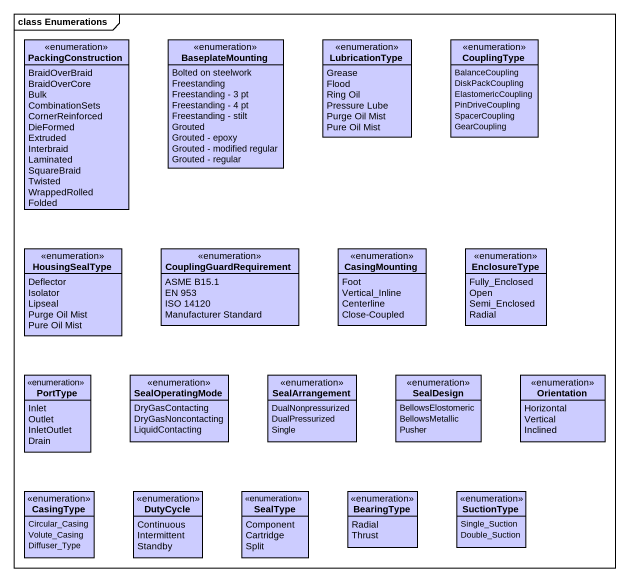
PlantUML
@startuml
mainframe class Enumerations
hide circle
hide empty members
enum PackingConstruction #CCCCFF {
  BraidOverBraid
  BraidOverCore
  Bulk
  CombinationSets
  CornerReinforced
  DieFormed
  Extruded
  Interbraid
  Laminated
  SquareBraid
  Twisted
  WrappedRolled
  Folded
}
enum BaseplateMounting #CCCCFF {
  Bolted on steelwork
  Freestanding
  Freestanding - 3 pt
  Freestanding - 4 pt
  Freestanding - stilt
  Grouted
  Grouted - epoxy
  Grouted - modified regular
  Grouted - regular
}
enum LubricationType #CCCCFF {
  Grease
  Flood
  Ring Oil
  Pressure Lube
  Purge Oil Mist
  Pure Oil Mist
}
enum CouplingType #CCCCFF {
  BalanceCoupling
  DiskPackCoupling
  ElastomericCoupling
  PinDriveCoupling
  SpacerCoupling
  GearCoupling
}
enum HousingSealType #CCCCFF {
  Deflector
  Isolator
  Lipseal
  Purge Oil Mist
  Pure Oil Mist
}
enum CouplingGuardRequirement #CCCCFF {
  ASME B15.1
  EN 953
  ISO 14120
  Manufacturer Standard
}
enum CasingMounting #CCCCFF {
  Foot
  Vertical_Inline
  Centerline
  Close-Coupled
}
enum EnclosureType #CCCCFF {
  Fully_Enclosed
  Open
  Semi_Enclosed
  Radial
}
enum PortType #CCCCFF {
  Inlet
  Outlet
  InletOutlet
  Drain
}
enum SealOperatingMode #CCCCFF {
  DryGasContacting
  DryGasNoncontacting
  LiquidContacting
}
enum SealArrangement #CCCCFF {
  DualNonpressurized
  DualPressurized
  Single
}
enum SealDesign #CCCCFF {
  BellowsElostomeric
  BellowsMetallic
  Pusher
}
enum Orientation #CCCCFF {
  Horizontal
  Vertical
  Inclined
}
enum CasingType #CCCCFF {
  Circular_Casing
  Volute_Casing
  Diffuser_Type
}
enum DutyCycle #CCCCFF {
  Continuous
  Intermittent
  Standby
}
enum SealType #CCCCFF {
  Component
  Cartridge
  Split
}
enum BearingType #CCCCFF {
  Radial
  Thrust
}
enum SuctionType #CCCCFF {
  Single_Suction
  Double_Suction
}
@enduml
